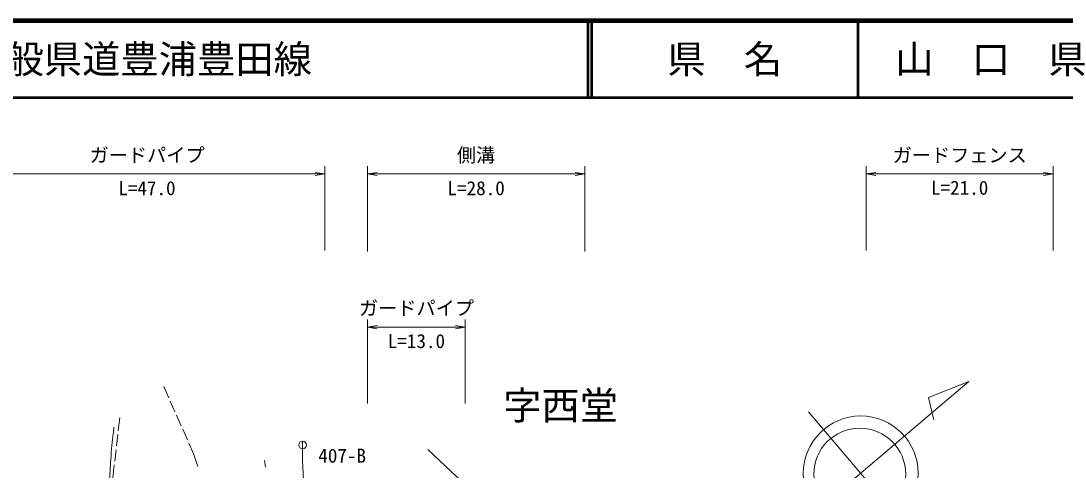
# Model space of a CAD drawing. Units: millimetres at full size, sheet at 1:1000; details may follow other scales. Extents: x 40000 to 680000, y 20000 to 380000.
# Drawn here: x 223741 to 360068, y 321313 to 380000 of the extents above; entities that cross this region are included whole.
import ezdxf
from ezdxf.enums import TextEntityAlignment as Align

# ---------------------------------------------------------------- set-up
doc = ezdxf.new("R2010")
doc.units = ezdxf.units.MM
doc.header["$LTSCALE"] = 1000
for name, color, linetype, lineweight in [('M-BGD', 7, 'Continuous', 13), ('M-BMK-SRVR', 3, 'Continuous', 13), ('M-STR-HTXT', 7, 'Continuous', 13), ('M-STR-STRC', 7, 'Continuous', 13), ('M-TTL', 2, 'Continuous', 140), ('M-TTL-LINE', 7, 'Continuous', 50)]:
    doc.layers.add(name, color=color, linetype=linetype, lineweight=lineweight)
doc.layers.add('M-BMK-HTXT', color=7, linetype='Continuous')
doc.layers.add('M-TTL-TXT', color=7, linetype='Continuous')
doc.styles.add('ＭＳ ゴシック', font='')
doc.styles.get('ＭＳ ゴシック').set_extended_font_data('MS Gothic')

# ---------------------------------------------------------------- blocks, each defined once
blk = doc.blocks.new('open_arrow')
at = {"color": 0, "linetype": 'Continuous', "lineweight": -2}
blk.add_lwpolyline([(7.5, 1.25), (0, 0), (7.5, -1.25)], dxfattribs=at)

msp = doc.modelspace()

# ---------------------------------------------------------------- linework, layer by layer
at = {"layer": 'M-BGD'}
for p, q in [((243047, 330769), (242393, 332240)), ((243860, 328942), (243250, 330312)), ((236457, 326460), (236660, 328182)), ((244672, 327114), (244063, 328485)), ((236222, 324474), (236398, 325963)), ((245485, 325287), (244876, 326658)), ((246342, 323360), (245688, 324830)), ((235988, 322487), (236164, 323977)), ((246850, 321770), (246342, 323360)), ((276870, 323994), (289442, 312218)), ((235726, 320268), (235929, 321991)), ((255527, 322582), (255667, 321694))]:
    msp.add_line(p, q, dxfattribs=at)
msp.add_open_spline([(252791, 281733), (251962, 281974), (251708, 282062), (250994, 282168), (250494, 282243), (250212, 282287), (249706, 282293), (248779, 282303), (248261, 282221), (247338, 282137), (246252, 282039), (245649, 281931), (244565, 281805), (243742, 281709), (243283, 281629), (242457, 281566), (241853, 281520), (241508, 281390), (240909, 281483), (240614, 281529), (240410, 281509), (240172, 281691), (240054, 281781), (240046, 281887), (239985, 282023), (239831, 282367), (239752, 282568), (239674, 282937), (239532, 283599), (239560, 283987), (239497, 284661), (239465, 285005), (239465, 285199), (239435, 285544), (239101, 289282), (238863, 291372), (238417, 295099), (237680, 301251), (237086, 304674), (236275, 310818), (235946, 313308), (235644, 314692), (235457, 317197), (235375, 318291), (235353, 318907), (235353, 320004), (235353, 321234), (235421, 321923), (235509, 323151), (235614, 324623), (235677, 325110), (235888, 326910)], degree=3, knots=[0, 0, 0, 0, 1, 1, 1, 2, 2, 2, 3, 3, 3, 4, 4, 4, 5, 5, 5, 6, 6, 6, 7, 7, 7, 8, 8, 8, 9, 9, 9, 10, 10, 10, 11, 11, 11, 12, 12, 12, 13, 13, 13, 14, 14, 14, 15, 15, 15, 16, 16, 16, 17, 17, 17, 17], dxfattribs=at)
at = {"layer": 'M-BMK-SRVR'}
for p, q in [((322294, 311544), (347499, 332895)), ((347499, 332895), (342232, 330800)), ((342232, 330800), (342939, 327884)), ((326572, 328929), (340147, 312904))]:
    msp.add_line(p, q, dxfattribs=at)
for centre, radius in [((333387, 320885), 7501), ((333260, 320789), 6000)]:
    msp.add_circle(centre, radius, dxfattribs=at)
at = {"layer": 'M-STR-HTXT'}
for p, q in [((216980, 360000), (263415, 360000)), ((263415, 350000), (263415, 361000)), ((269000, 349854), (269000, 361000)), ((269000, 360000), (297354, 360000)), ((297354, 349854), (297354, 361000)), ((334111, 350000), (334111, 361000)), ((334111, 360000), (358489, 360000)), ((358489, 350000), (358489, 361000)), ((269000, 330000), (269000, 341000)), ((281753, 330000), (281753, 341000)), ((269000, 340000), (281753, 340000))]:
    msp.add_line(p, q, dxfattribs=at)
at = {"layer": 'M-STR-STRC'}
for p, q in [((260513, 322592), (260513, 325092)), ((262656, 281901), (260513, 322592))]:
    msp.add_line(p, q, dxfattribs=at)
msp.add_circle((260513, 324592), 500, dxfattribs=at)
at = {"layer": 'M-TTL'}
msp.add_line((680000, 380000), (40000, 380000), dxfattribs=at)
at = {"layer": 'M-TTL-LINE'}
for p, q in [((297750, 380000), (297750, 370000)), ((298250, 380000), (298250, 370000)), ((333000, 380000), (333000, 370000)), ((40000, 370000), (680000, 370000))]:
    msp.add_line(p, q, dxfattribs=at)

# ---------------------------------------------------------------- block references
at = {"layer": 'M-STR-HTXT', "xscale": 167, "yscale": 167, "rotation": 180}
for p in [(263415, 360000), (297354, 360000), (358489, 360000), (281753, 340000)]:
    msp.add_blockref('open_arrow', p, dxfattribs=at)
at = {"layer": 'M-STR-HTXT', "xscale": 167, "yscale": 167}
for p in [(269000, 360000), (334111, 360000), (269000, 340000)]:
    msp.add_blockref('open_arrow', p, dxfattribs=at)

# ---------------------------------------------------------------- texts
at = {"layer": 'M-BMK-HTXT', "style": 'ＭＳ ゴシック'}
msp.add_text('字西堂', height=3666, dxfattribs=at).set_placement((294207, 329737), align=Align.MIDDLE_CENTER)
at = {"layer": 'M-STR-HTXT', "style": 'ＭＳ ゴシック'}
for s, p in [('ガードパイプ', (240217, 361000)), ('側溝', (283158, 361000)), ('ガードフェンス', (346311, 360984)), ('L=47.0', (240197, 356681)), ('L=28.0', (283177, 356680)), ('L=21.0', (346300, 356735)), ('ガードパイプ', (275386, 341009)), ('L=13.0', (275377, 336704))]:
    msp.add_text(s, height=1833, dxfattribs=at).set_placement(p, align=Align.BOTTOM_CENTER)
at = {"layer": 'M-STR-STRC', "style": 'ＭＳ ゴシック'}
msp.add_text('407-B', height=1833, dxfattribs=at).set_placement((265686, 323197), align=Align.MIDDLE_CENTER)
at = {"layer": 'M-TTL-TXT', "style": 'ＭＳ ゴシック'}
msp.add_text('一般県道豊浦豊田線', height=3666, dxfattribs=at).set_placement((216734, 375000), align=Align.MIDDLE_LEFT)
for s, p in [('県\u3000名', (315625, 375000)), ('山\u3000口\u3000県', (350375, 375000))]:
    msp.add_text(s, height=3666, dxfattribs=at).set_placement(p, align=Align.MIDDLE_CENTER)

doc.saveas('drawing.dxf')
